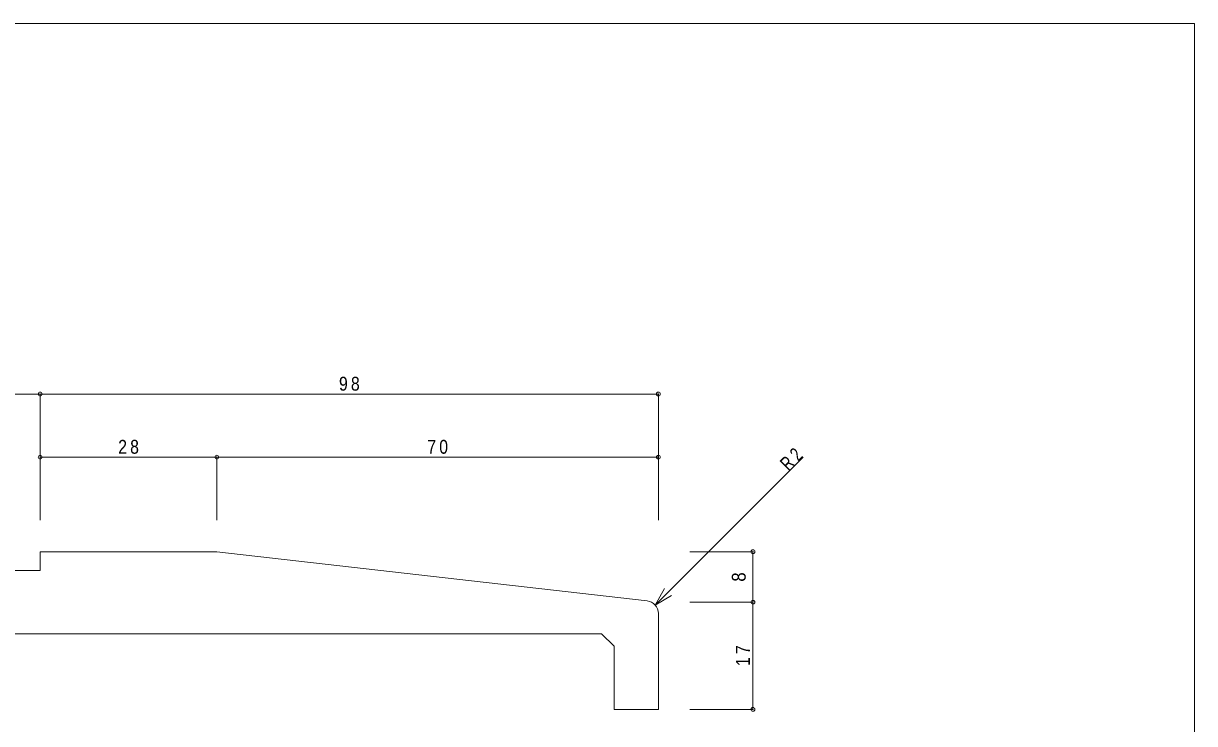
# Model space of a CAD drawing. Units: millimetres at full size, sheet at 1:1. Extents: x -141 to 141, y -98 to 98.
# Drawn here: x -44.6 to 141, y -13.5 to 97.5 of the extents above; entities that cross this region are included whole.
import ezdxf
from ezdxf.enums import TextEntityAlignment as Align

# ---------------------------------------------------------------- set-up
doc = ezdxf.new("R2010")
doc.units = ezdxf.units.MM
doc.header["$PDMODE"] = 32
doc.header["$PDSIZE"] = 0.6
for name, color, linetype, lineweight in [('0-0_ＫＢ製品', 2, 'Continuous', 9), ('0-3_寸法', 4, 'Continuous', 9), ('0-4_引出線字', 4, 'Continuous', 9), ('F-0_図面枠', 5, 'Continuous', 9)]:
    doc.layers.add(name, color=color, linetype=linetype, lineweight=lineweight)
doc.layers.add('0-5_文字', color=7, linetype='Continuous')
doc.styles.add('HGｺﾞｼｯｸM', font='')
doc.styles.get('HGｺﾞｼｯｸM').set_extended_font_data('HGｺﾞｼｯｸM')

msp = doc.modelspace()

# ---------------------------------------------------------------- linework, layer by layer
at = {"layer": '0-0_ＫＢ製品'}
for p, q in [((-42, 10.75), (-42, 13.75)), ((-14, 13.75), (-42, 13.75)), ((54.227, 5.953), (-14, 13.75)), ((-56, 10.75), (-42, 10.75)), ((56, 3.966), (56, -11.25)), ((47, 0.75), (-56, 0.75)), ((47, 0.75), (49, -1.25)), ((49, -11.25), (49, -1.25)), ((49, -11.25), (56, -11.25))]:
    msp.add_line(p, q, dxfattribs=at)
msp.add_arc((54, 3.966), 2, 360, 83.4802, dxfattribs=at)
at = {"layer": '0-3_寸法'}
for p, q in [((-42, 38.75), (-56, 38.75)), ((56, 38.75), (-42, 38.75)), ((-42, 38.75), (-42, 28.75)), ((56, 38.75), (56, 28.75)), ((-42, 28.75), (-14, 28.75)), ((-42, 28.75), (-42, 18.75)), ((-14, 28.75), (-14, 18.75)), ((-14, 28.75), (56, 28.75)), ((56, 28.75), (56, 18.75)), ((71, 13.75), (61, 13.75)), ((71, 5.75), (71, 13.75)), ((71, 5.75), (61, 5.75)), ((71, -11.25), (71, 5.75)), ((71, -11.25), (61, -11.25))]:
    msp.add_line(p, q, dxfattribs=at)
for p in [(-42, 38.75), (56, 38.75), (-42, 28.75), (-14, 28.75), (56, 28.75), (71, 13.75), (71, 5.75), (71, -11.25)]:
    msp.add_point(p, dxfattribs=at)
at = {"layer": '0-4_引出線字'}
for q in [(78.945, 28.75), (56.992, 7.895), (58.09, 6.797)]:
    msp.add_line((55.492, 5.297), q, dxfattribs=at)
at = {"layer": 'F-0_図面枠'}
for p, q in [((-141, 97.5), (141, 97.5)), ((141, 97.5), (141, -97.5))]:
    msp.add_line(p, q, dxfattribs=at)

# ---------------------------------------------------------------- texts
at = {"layer": '0-3_寸法', "color": 7, "style": 'HGｺﾞｼｯｸM', "width": 0.9}
msp.add_text('8', height=2.199, rotation=90, dxfattribs=at).set_placement((70.5, 9), align=Align.BOTTOM_LEFT)
at = {"layer": '0-3_寸法', "color": 7, "char_height": 2.199, "attachment_point": 7, "style": 'HGｺﾞｼｯｸM'}
for s, insert in [('\\T1.36;\\W0.85;98', (5.375, 39.25)), ('\\T1.36;\\W0.85;28', (-29.625, 29.25)), ('\\T1.36;\\W0.85;70', (19.375, 29.25))]:
    msp.add_mtext(s, dxfattribs=dict(at, insert=insert))
at = {"layer": '0-3_寸法', "color": 7, "insert": (70.5, -4.375), "char_height": 2.199, "attachment_point": 7, "rotation": 90, "style": 'HGｺﾞｼｯｸM'}
msp.add_mtext('\\T1.36;\\W0.85;17', dxfattribs=at)
at = {"layer": '0-5_文字', "insert": (76.647, 26.452), "char_height": 2.199, "attachment_point": 7, "rotation": 45, "style": 'HGｺﾞｼｯｸM'}
msp.add_mtext('\\T1.36;\\W0.75;R2', dxfattribs=at)

doc.saveas('drawing.dxf')
